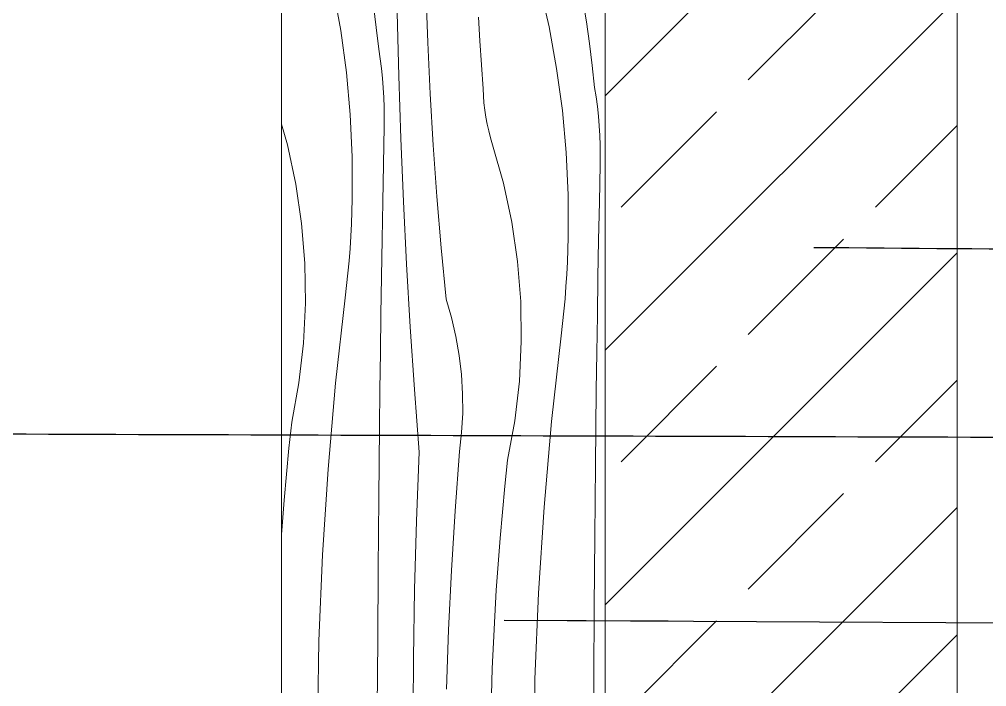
# Model space of a CAD drawing. Header units: millimetres. Extents: x -7826 to 55813, y 465 to 25965.
# Drawn here: x 49078 to 49616, y 8545 to 8915 of the extents above; entities that cross this region are included whole.
import ezdxf

# ---------------------------------------------------------------- set-up
doc = ezdxf.new("R2010")
doc.units = ezdxf.units.MM
for name, color, linetype, lineweight in [('2D Drafting - General2', 251, 'Continuous', 15), ('2D Drafting - General81', 251, 'Continuous', 20), ('Annotation - Label5', 161, 'Continuous', 25)]:
    doc.layers.add(name, color=color, linetype=linetype, lineweight=lineweight)
doc.styles.get("Standard").update_dxf_attribs({"font": 'arial.ttf'})
doc.dimstyles.new('GENERATED_STYLE__19', dxfattribs={"dimtxt": 0.18, "dimasz": 91.2, "dimexe": 0.18, "dimexo": 0.0625, "dimgap": 0.09, "dimtad": 0, "dimtih": 1, "dimtoh": 1, "dimdec": 4, "dimzin": 0, "dimdsep": 46, "dimtxsty": 'Standard', "dimcen": 0.09, "dimadec": 0, "dimazin": 0, "dimtfac": 1, "dimtdec": 4, "dimtmove": 0, "dimatfit": 3, "dimldrblk": 'ARROWHEAD_5', "dimfxl": 0, "dimtolj": 1, "dimtzin": 0, "dimarcsym": 0})

# ---------------------------------------------------------------- blocks, each defined once
blk = doc.blocks.new('*X18')
at = {"layer": '2D Drafting - General81', "linetype": 'Continuous'}
for p, q in [((-49551.41075192007, 57573.86562327216), (-49547.21572497808, 57550.72318191805)), ((-49498.8311765523, 57543.94855735114), (-49499.84975420086, 57572.5103905676)), ((-49436.55859637009, 57575.62843623191), (-49431.34299067281, 57552.69443745101)), ((-49412.53869782959, 57567.678239554), (-49410.61454092692, 57555.55991187428)), ((-49528.95622283091, 57564.58297456303), (-49527.42868103858, 57552.40829339218)), ((-49514.92859209219, 57525.50674325434), (-49515.79984519443, 57560.4076684339)), ((-49469.82376462575, 57544.86014207803), (-49470.56117429847, 57558.15959772273)), ((-49410.61454092692, 57555.55991187428), (-49408.88846158365, 57543.41178874188)), ((-49547.21572497808, 57550.72318191805), (-49544.04950522065, 57527.41769124911)), ((-49527.42868103858, 57552.40829339218), (-49526.10008387946, 57540.21029867469)), ((-49431.34299067281, 57552.69443745101), (-49427.14796373082, 57529.55199609689)), ((-49468.9923053949, 57531.56623486388), (-49469.82376462575, 57544.86014207803)), ((-49525.276008542, 57534.89341796602), (-49526.10008387946, 57540.21029867469)), ((-49497.47443314219, 57515.40078923471), (-49498.8311765523, 57543.94855735114)), ((-49408.88846158365, 57543.41178874188), (-49407.36091979132, 57531.23710757103)), ((-49524.57676847124, 57529.55868423737), (-49525.276008542, 57534.89341796602)), ((-49524.00274779021, 57524.2090280905), (-49524.57676847124, 57529.55868423737)), ((-49468.06683820295, 57518.27854116078), (-49468.9923053949, 57531.56623486388)), ((-49427.14796373082, 57529.55199609689), (-49423.9817439734, 57506.24650542795)), ((-49407.36091979132, 57531.23710757103), (-49406.03232263221, 57519.03911285353)), ((-49544.04950522065, 57527.41769124911), (-49541.91830310022, 57503.99486434043)), ((-49523.55426183349, 57518.84738832466), (-49524.00274779021, 57524.2090280905)), ((-49513.77001136586, 57490.61417454613), (-49514.92859209219, 57525.50674325434)), ((-49523.23155697396, 57513.47671032223), (-49523.55426183349, 57518.84738832466)), ((-49467.88977720001, 57514.33361732254), (-49468.06683820295, 57518.27854116078)), ((-49405.20824729476, 57513.72223214486), (-49406.03232263221, 57519.03911285353)), ((-49523.03481048745, 57508.09994443071), (-49523.23155697396, 57513.47671032223)), ((-49495.77971424628, 57486.87108988517), (-49497.47443314219, 57515.40078923471)), ((-49467.57436313616, 57510.39733879371), (-49467.88977720001, 57514.33361732254)), ((-49404.509007224, 57508.38749841622), (-49405.20824729476, 57513.72223214486)), ((-49522.9641304554, 57502.72004434194), (-49523.03481048745, 57508.09994443071)), ((-49467.12098469823, 57506.47455627614), (-49467.57436313616, 57510.39733879371)), ((-49403.93498654297, 57503.03784226935), (-49404.509007224, 57508.38749841622)), ((-49541.91830310022, 57503.99486434043), (-49540.82629891078, 57480.50064441887)), ((-49523.01955570542, 57497.3399654695), (-49522.9641304554, 57502.72004434194)), ((-49466.53020058745, 57502.57010384044), (-49467.12098469823, 57506.47455627614)), ((-49465.80273883095, 57498.68879296896), (-49466.53020058745, 57502.57010384044)), ((-49423.9817439734, 57506.24650542795), (-49421.85054185296, 57482.82367851927)), ((-49403.48650058625, 57497.6762025035), (-49403.93498654297, 57503.03784226935)), ((-49576.84167672948, 57487.06037762354), (-49580.11403630918, 57498.6305006328)), ((-49523.46284373, 57476.44990166381), (-49523.01955570542, 57497.3399654695)), ((-49464.93949588463, 57494.83540662656), (-49465.80273883095, 57498.68879296896)), ((-49403.16379572672, 57492.30552450107), (-49403.48650058625, 57497.6762025035)), ((-49463.94153552842, 57491.01469336649), (-49464.93949588463, 57494.83540662656)), ((-49462.81008755542, 57487.23136147879), (-49463.94153552842, 57491.01469336649)), ((-49402.96704924021, 57486.92875860956), (-49403.16379572672, 57492.30552450107)), ((-49572.20533089301, 57465.37102823085), (-49576.84167672948, 57487.06037762354)), ((-49512.32418155779, 57455.73232774119), (-49513.77001136586, 57490.61417454613)), ((-49493.74725753956, 57458.36346043539), (-49495.77971424628, 57486.87108988517)), ((-49456.77391548223, 57465.88919180239), (-49462.81008755542, 57487.23136147879)), ((-49402.89636920816, 57481.54885852079), (-49402.96704924021, 57486.92875860956)), ((-49540.82629891078, 57480.50064441887), (-49540.77563458831, 57456.98111474673)), ((-49421.85054185296, 57482.82367851927), (-49420.75853766352, 57459.32945859771)), ((-49402.95179445817, 57476.16877964835), (-49402.89636920816, 57481.54885852079)), ((-49523.87253887572, 57455.55915203711), (-49523.46284373, 57476.44990166381)), ((-49403.39508248276, 57455.27871584266), (-49402.95179445817, 57476.16877964835)), ((-49568.98841559522, 57443.42621026031), (-49572.20533089301, 57465.37102823085)), ((-49452.13756964575, 57444.1998424097), (-49456.77391548223, 57465.88919180239)), ((-49420.75853766352, 57459.32945859771), (-49420.70787334105, 57435.80992892557)), ((-49540.95743687642, 57450.1122567277), (-49540.7756345883, 57456.98111474673)), ((-49524.2486400832, 57434.66777060936), (-49523.87253887572, 57455.55915203711)), ((-49510.59120068344, 57420.86356754461), (-49512.32418155779, 57455.73232774119)), ((-49491.37734806284, 57429.88189892301), (-49493.74725753956, 57458.36346043539)), ((-49403.80477762848, 57434.38796621596), (-49403.39508248276, 57455.27871584266)), ((-49541.22809769696, 57443.24632596212), (-49540.95743687642, 57450.1122567277)), ((-49567.20453322496, 57421.31871507243), (-49568.98841559522, 57443.42621026031)), ((-49541.58757173705, 57436.38447191442), (-49541.22809769696, 57443.24632596212)), ((-49448.92065434797, 57422.25502443916), (-49452.13756964575, 57444.1998424097)), ((-49542.03579881512, 57429.52784336651), (-49541.58757173705, 57436.38447191442)), ((-49524.59114637989, 57413.77581140217), (-49524.2486400832, 57434.66777060936)), ((-49420.88967562918, 57428.94107090655), (-49420.70787334106, 57435.80992892557)), ((-49404.18087883596, 57413.4965847882), (-49403.80477762848, 57434.38796621596)), ((-49542.5727038909, 57422.67758822548), (-49542.03579881512, 57429.52784336651)), ((-49488.67031818288, 57401.43039972983), (-49491.37734806284, 57429.88189892301)), ((-49421.16033644971, 57422.07514014097), (-49420.88967562918, 57428.94107090655)), ((-49566.86122674167, 57399.14202189126), (-49567.20453322496, 57421.31871507243)), ((-49543.19819707809, 57415.83485333143), (-49542.5727038909, 57422.67758822548)), ((-49508.57118622482, 57386.01025777432), (-49510.59120068344, 57420.86356754461)), ((-49447.1367719777, 57400.14752925128), (-49448.92065434797, 57422.25502443916)), ((-49421.51981048982, 57415.21328609326), (-49421.16033644971, 57422.07514014097)), ((-49543.91217365932, 57409.00078426543), (-49543.19819707809, 57415.83485333143)), ((-49524.90005688013, 57392.88332843865), (-49524.59114637989, 57413.77581140217)), ((-49421.96803756787, 57408.35665754535), (-49421.51981048982, 57415.21328609326)), ((-49404.52338513265, 57392.60462558101), (-49404.18087883596, 57413.4965847882)), ((-49544.71451410372, 57402.17652515775), (-49543.91217365932, 57409.00078426543)), ((-49422.50494264366, 57401.50640240433), (-49421.96803756787, 57408.35665754535)), ((-49550.04541481211, 57354.65655433462), (-49544.71451410372, 57402.17652515775)), ((-49485.63237800867, 57391.14422862788), (-49488.67031818288, 57401.43039972983)), ((-49446.79346549441, 57377.9708360701), (-49447.1367719777, 57400.14752925128)), ((-49423.13043583085, 57394.66366751028), (-49422.50494264366, 57401.50640240433)), ((-49567.95994778081, 57376.98990253731), (-49566.86122674167, 57399.14202189126)), ((-49423.84441241208, 57387.82959844427), (-49423.13043583085, 57394.66366751028)), ((-49525.17537078513, 57371.99037574326), (-49524.90005688013, 57392.88332843865)), ((-49483.18354708401, 57380.70212043351), (-49485.63237800867, 57391.14422862788)), ((-49404.83229563288, 57371.7121426175), (-49404.52338513265, 57392.60462558101)), ((-49506.26427512244, 57351.17476120082), (-49508.57118622482, 57386.01025777432)), ((-49424.64675285648, 57381.00533933659), (-49423.84441241208, 57387.82959844427)), ((-49481.33173098133, 57370.13778545387), (-49483.18354708401, 57380.70212043351)), ((-49447.89218653355, 57355.81871671616), (-49446.79346549441, 57377.9708360701)), ((-49429.97765356486, 57333.48536851347), (-49424.64675285648, 57381.00533933659)), ((-49570.49605051572, 57354.95602492325), (-49567.95994778081, 57376.98990253731)), ((-49525.41708738297, 57351.09700734167), (-49525.17537078513, 57371.99037574326)), ((-49480.0829079273, 57359.48532858138), (-49481.33173098133, 57370.13778545387)), ((-49405.10760953789, 57350.81918992211), (-49404.83229563288, 57371.7121426175)), ((-49479.44110950326, 57348.77913919283), (-49480.0829079273, 57359.48532858138)), ((-49574.45881130207, 57333.13355698896), (-49570.49605051572, 57354.95602492325)), ((-49554.25453307646, 57307.02411315394), (-49550.04541481211, 57354.65655433462)), ((-49525.62520604861, 57330.20327726064), (-49525.41708738297, 57351.09700734167)), ((-49503.67062376609, 57316.35943938702), (-49506.26427512244, 57351.17476120082)), ((-49450.42828926846, 57333.7848391021), (-49447.89218653355, 57355.81871671616)), ((-49479.40840763009, 57338.05378012994), (-49479.44110950326, 57348.77913919283)), ((-49405.34932613573, 57329.92582152052), (-49405.10760953789, 57350.81918992211)), ((-49479.98490787941, 57327.34387611996), (-49479.40840763009, 57338.05378012994)), ((-49575.98599356117, 57318.70497343784), (-49574.45881130207, 57333.13355698896)), ((-49525.97849164523, 57290.85955480698), (-49525.62520604861, 57330.20327726064)), ((-49454.39105005481, 57311.9623711678), (-49450.42828926846, 57333.7848391021)), ((-49434.18677182921, 57285.85292733279), (-49429.97765356486, 57333.48536851347)), ((-49405.55744480137, 57309.03209143948), (-49405.34932613573, 57329.92582152052)), ((-49481.16874913274, 57316.68400199654), (-49479.98490787941, 57327.34387611996)), ((-49577.38279741661, 57304.26318518521), (-49575.98599356117, 57318.70497343784)), ((-49505.11273874981, 57278.22971772822), (-49503.67062376609, 57316.35943938702)), ((-49483.63214143755, 57283.72975902302), (-49481.16874913274, 57316.68400199654)), ((-49455.91823231392, 57297.53378761669), (-49454.39105005481, 57311.9623711678)), ((-49405.91073039799, 57269.68836898582), (-49405.55744480137, 57309.03209143948)), ((-49578.64910892394, 57289.80937032164), (-49577.38279741661, 57304.26318518521)), ((-49557.33952915225, 57259.30567930908), (-49554.25453307646, 57307.02411315394)), ((-49457.31503616936, 57283.09199936406), (-49455.91823231392, 57297.53378761669)), ((-49579.78482478364, 57275.34470791872), (-49578.64910892394, 57289.80937032164)), ((-49526.31783071277, 57251.515709593), (-49525.97849164523, 57290.85955480698)), ((-49485.64653555922, 57250.7450254645), (-49483.63214143755, 57283.72975902302)), ((-49458.58134767668, 57268.63818450049), (-49457.31503616936, 57283.09199936406)), ((-49437.27176790501, 57238.13449348792), (-49434.18677182921, 57285.85292733279)), ((-49506.15175699171, 57240.08688340124), (-49505.11273874981, 57278.22971772822)), ((-49580.11403630918, 57270.60342875655), (-49579.78482478364, 57275.34470791872)), ((-49459.71706353638, 57254.17352209758), (-49458.58134767668, 57268.63818450049)), ((-49406.25006946554, 57230.34452377185), (-49405.91073039799, 57269.68836898582)), ((-49559.29868816666, 57211.52777829459), (-49557.33952915225, 57259.30567930908)), ((-49460.72209110231, 57239.69919211185), (-49459.71706353638, 57254.17352209758)), ((-49526.64322320866, 57212.17174656248), (-49526.31783071277, 57251.515709593)), ((-49487.21155791311, 57217.73591859025), (-49485.64653555922, 57250.7450254645)), ((-49506.78756241294, 57201.9351977128), (-49506.15175699171, 57240.08688340124)), ((-49461.59634838923, 57225.21637528844), (-49460.72209110231, 57239.69919211185)), ((-49439.23092691942, 57190.35659247344), (-49437.27176790501, 57238.13449348792)), ((-49406.57546196142, 57191.00056074133), (-49406.25006946554, 57230.34452377185)), ((-49462.33976407951, 57210.72625306481), (-49461.59634838923, 57225.21637528844)), ((-49488.32691825392, 57184.70856018976), (-49487.21155791311, 57217.73591859025)), ((-49560.13092107172, 57163.71696866136), (-49559.29868816666, 57211.52777829459)), ((-49526.954669092, 57172.82767065919), (-49526.64322320866, 57212.17174656248)), ((-49462.95227752892, 57196.23000747437), (-49462.33976407951, 57210.72625306481)), ((-49507.02008398151, 57163.77892295853), (-49506.78756241294, 57201.9351977128)), ((-49463.68134832982, 57172.09273136681), (-49462.95227752892, 57196.23000747437)), ((-49440.06315982448, 57142.54578284021), (-49439.23092691942, 57190.35659247344)), ((-49406.88690784477, 57151.65648483804), (-49406.57546196142, 57191.00056074133))]:
    blk.add_line(p, q, dxfattribs=at)
blk = doc.blocks.new('Wype_nienie_23')
at = {"layer": '2D Drafting - General2', "linetype": 'Continuous'}
for p, q in [((-49580.11403630918, 58144.22647889176), (-49580.11403630918, 54434.60237996864)), ((-49400.11403630918, 54434.60237996864), (-49400.11403630918, 58144.22647889176))]:
    blk.add_line(p, q, dxfattribs=at)
at = {"layer": '2D Drafting - General81', "linetype": 'Continuous'}
blk.add_blockref('*X18', (0, 0), dxfattribs=at)
blk = doc.blocks.new('ARROWHEAD_5')
at = {"color": 0, "linetype": 'Continuous', "lineweight": 0}
blk.add_line((0, 0), (-1, 0), dxfattribs=at)
blk.add_solid([(-1, 0.2679), (0, 0), (-1, -0.2679), (-1, 0.2679)], dxfattribs=at)

msp = doc.modelspace()

# ---------------------------------------------------------------- hatches: boundary and pattern name
at = {"layer": '2D Drafting - General81', "linetype": 'Continuous'}
h = msp.add_hatch(dxfattribs=at)
h.set_pattern_fill('SOLID___DASHED', color=256, style=0, pattern_type=2)
h.set_pattern_definition([(44.99999999999999, (98803.87108439812, -48641.55257159699), (-70.71067811865473, 70.71067811865478), []), (44.99999999999999, (98768.51574533878, -48606.19723253766), (-70.71067811865473, 70.71067811865478), [75, -25])])
h.paths.add_polyline_path([(49403.75704808893, 5793.049808371647), (49599.30276905225, 5793.049808371647), (49599.30276905225, 9502.673907294771), (49403.75704808893, 9502.673907294771)])

# ---------------------------------------------------------------- linework, layer by layer
at = {"layer": '2D Drafting - General2', "linetype": 'Continuous', "flags": 128}
msp.add_lwpolyline([(49403.75704808893, 5793.049808371647), (49599.30276905225, 5793.049808371647), (49599.30276905225, 9502.673907294771), (49403.75704808893, 9502.673907294771)], close=True, dxfattribs=at)

# ---------------------------------------------------------------- block references
at = {"layer": '2D Drafting - General81', "linetype": 'Continuous'}
msp.add_blockref('Wype_nienie_23', (98803.87108439812, -48641.55257159699), dxfattribs=at)

# ---------------------------------------------------------------- leaders
at = {"layer": 'Annotation - Label5', "linetype": 'Continuous', "path_type": 1, "annotation_type": 0, "has_hookline": 1, "hookline_direction": 0}
for points, text_width in [([(49519.75257296818, 8788.642223585684), (49831.74539655112, 8786.036580728538)], 385.9481582537517), ([(49031.69575067603, 8685.11501885705), (49831.74539655112, 8682.509375999904)], 413.9017735334243)]:
    msp.add_leader(points, dimstyle='GENERATED_STYLE__19', dxfattribs=dict(at, text_width=text_width))
at = {"layer": 'Annotation - Label5', "linetype": 'Continuous', "annotation_type": 0, "has_hookline": 1, "hookline_direction": 0, "text_width": 183.6834924965894}
msp.add_leader([(49347.50182236035, 8581.58784954507), (49831.74539655112, 8578.982206687924)], dimstyle='GENERATED_STYLE__19', dxfattribs=at)

doc.saveas('drawing.dxf')
